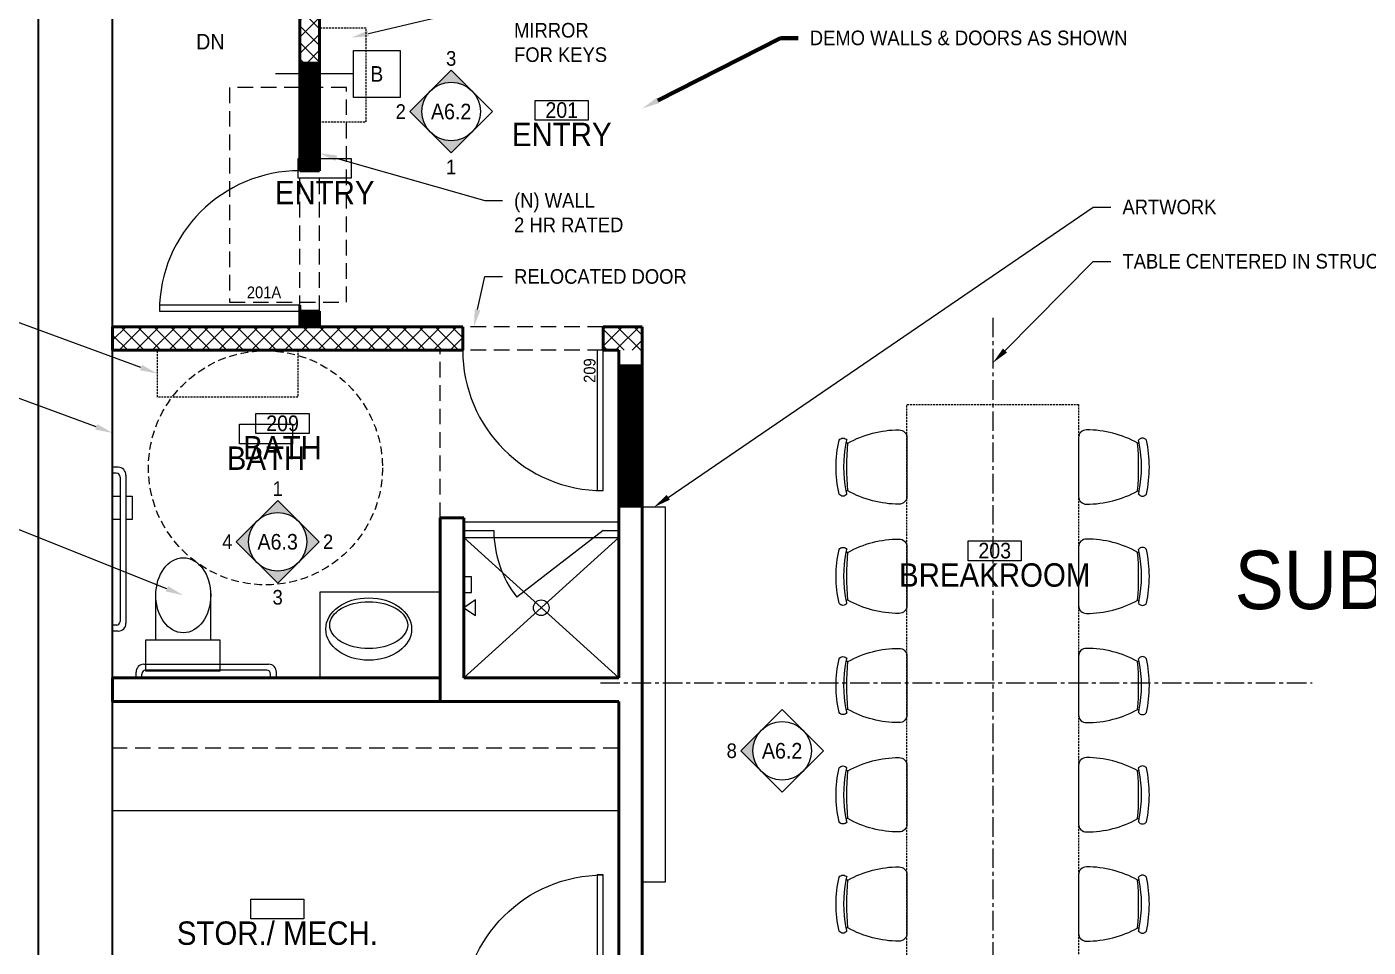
# Model space of a CAD drawing. Header units: inches. Extents: x -3240 to 2438, y -1045 to 802.
# Drawn here: x -843 to -499.1, y -493.5 to -257.6 of the extents above; entities that cross this region are included whole.
import ezdxf
from ezdxf import colors
from ezdxf.entities.mleader import LeaderData, LeaderLine
from ezdxf.enums import TextEntityAlignment as Align
from ezdxf.math import Vec2, Vec3

# ---------------------------------------------------------------- set-up
doc = ezdxf.new("R2010")
doc.units = ezdxf.units.IN
doc.header["$LTSCALE"] = 4
doc.header["$MEASUREMENT"] = 0
for name, pattern in [('0', [0]), ('CENTER', [2, 1.25, -0.25, 0.25, -0.25]), ('DASHED', [0.75, 0.5, -0.25]), ('DASHEDX2', [1.5, 1, -0.5]), ('HIDDEN2', [0.1875, 0.125, -0.0625])]:
    doc.linetypes.add(name, pattern=pattern)
doc.layers.get('0').update_dxf_attribs({"linetype": 'CONTINUOUS'})
doc.layers.add('0 @ 48', color=7, linetype='CONTINUOUS')
doc.layers.add('A-WALL-HTCH', color=40, linetype='CONTINUOUS')
for name, color, linetype, lineweight in [('0-OWNER', 7, 'HIDDEN2', 25), ('A-DOOR-HEAD', 7, 'DASHEDX2', 25), ('A-DOOR-PRHT', 7, 'CONTINUOUS', 25), ('A-EQPM-FIXD', 5, 'CONTINUOUS', 25), ('A-EQPM-MOVE', 7, 'CONTINUOUS', 25), ('A-EQPM-MOVE-DET', 9, 'CONTINUOUS', 9), ('A-FLOR-CASE', 6, 'CONTINUOUS', 25), ('A-FLOR-OVHD', 7, 'DASHEDX2', 25), ('A-FLOR-PATT', 8, 'CONTINUOUS', 15), ('A-FLOR-PATT-ACCESS', 9, 'DASHED', 9), ('A-NOTE', 8, 'CONTINUOUS', 15), ('A-NOTE-CL', 8, 'CENTER', 15), ('A-NOTE-RCP', 8, 'CONTINUOUS', 15), ('A-NOTE-REF', 8, 'CONTINUOUS', 15), ('A-NOTE-REF @ 48', 8, 'CONTINUOUS', 15), ('A-NOTE-SPEC', 8, 'CONTINUOUS', 15), ('A-WALL-CORE', 4, 'CONTINUOUS', 35), ('A-WALL-FULL', 3, 'CONTINUOUS', 50), ('X', 1, 'CONTINUOUS', 100)]:
    doc.layers.add(name, color=color, linetype=linetype, lineweight=lineweight)
doc.styles.add('1_4SM', font='swisse.ttf', dxfattribs={"width": 0.9, "height": 4})
doc.styles.add('ANNOT-SM', font='swisse.ttf', dxfattribs={"width": 0.9, "height": 0.078125})
doc.styles.add('STAT-MD', font='swisse.ttf', dxfattribs={"width": 0.9, "height": 0.125})
doc.styles.add('STAT-SM', font='swisse.ttf', dxfattribs={"width": 0.9, "height": 0.078125})

# ---------------------------------------------------------------- blocks, each defined once
blk = doc.blocks.new('*U16')
at = {"layer": 'A-DOOR-HEAD'}
for p, q in [((0, 0), (36, 0)), ((0, -5), (36, -5))]:
    blk.add_line(p, q, dxfattribs=at)
at = {"layer": 'A-DOOR-PRHT'}
blk.add_lwpolyline([(0, 0), (1.5, 0), (1.5, 36), (0, 36)], close=True, dxfattribs=at)
blk.add_arc((0, 0), 36, 0, 90, dxfattribs=at)
blk = doc.blocks.new('*U17')
at = {"layer": 'A-DOOR-HEAD'}
for p, q in [((0, 0), (36, 0)), ((0, -6), (36, -6))]:
    blk.add_line(p, q, dxfattribs=at)
at = {"layer": 'A-DOOR-PRHT'}
blk.add_lwpolyline([(0, 0), (1.5, 0), (1.5, 36), (0, 36)], close=True, dxfattribs=at)
blk.add_arc((0, 0), 36, 0, 90, dxfattribs=at)
blk = doc.blocks.new('P12-CH2')
at = {"layer": 'A-EQPM-MOVE'}
for p, q in [((0, 7.54), (0, -7.54)), ((15.15, 6.12), (15.56, 6.12)), ((15.16, -6.12), (15.57, -6.12))]:
    blk.add_line(p, q, dxfattribs=at)
for centre, radius, start, end in [((1.95, 7.56), 1.95, 87.8136, 180.748), ((2.09, -17.36), 26.88, 60.9069, 90.1216), ((16.4, 6.19), 1.21, 34.2916, 145.7084), ((-16.02, -0.03), 32.17, 11.0273, 12.3979), ((-14.02, -0.03), 32.17, 347.6021, 12.3979), ((2.09, 17.36), 26.88, 269.8781, 299.106), ((-16.02, -0.03), 32.17, 347.6021, 349.0894), ((1.95, -7.56), 1.95, 179.252, 272.1868), ((16.4, -6.26), 1.21, 214.2902, 325.7098)]:
    blk.add_arc(centre, radius, start, end, dxfattribs=at)
at = {"layer": 'A-EQPM-MOVE-DET'}
for centre, radius, start, end in [((-60.43, -0.03), 75.83, 355.394, 4.6547), ((-16.02, -0.03), 32.17, 349.0894, 11.0273)]:
    blk.add_arc(centre, radius, start, end, dxfattribs=at)
blk = doc.blocks.new('00-REF-ROOMT')
at = {"layer": 'A-NOTE-SPEC'}
blk.add_lwpolyline([(-0.1418, 0.1805), (0.1418, 0.1805), (0.1418, 0.0752), (-0.1418, 0.0752)], close=True, dxfattribs=at)
at = {"layer": 'A-NOTE', "width": 0.9}
for tag, height, style, p in [('ROOM', 0.125, 'STAT-MD', (0, -0.0637)), ('AREA', 0.0833, 'STAT-SM', (0, -0.1744))]:
    blk.add_attdef(tag, text='', height=height, dxfattribs=dict(at, style=style)).set_placement(p, align=Align.CENTER)
at = {"layer": 'A-NOTE-RCP', "style": 'STAT-SM', "width": 0.9}
blk.add_attdef('ELEV', text='', height=0.0833, dxfattribs=at).set_placement((0, 0.0382), align=Align.TOP_CENTER)
at = {"layer": 'A-NOTE-SPEC', "style": 'STAT-SM', "width": 0.9}
blk.add_attdef('NUMBER', text='', height=0.0833, dxfattribs=at).set_placement((0, 0.0873), align=Align.CENTER)
blk = doc.blocks.new('P-BASESITE')
at = {"layer": 'A-NOTE-REF', "insert": (-540.06558, -391.86893), "char_height": 15, "attachment_point": 1, "style": 'ANNOT-SM'}
blk.add_mtext_dynamic_manual_height_columns('\\pi6.7415;SUBJECT PROPERTY \\P\\pi49.879;7 HERON ST', width=225.275076, gutter_width=75, heights=[0], dxfattribs=at)
blk = doc.blocks.new('*U25')
at = {"layer": 'A-NOTE-REF'}
blk.add_line((0.125, 0), (0.5412, 0), dxfattribs=at)
blk.add_lwpolyline([(-0.125, -0.125), (0.125, -0.125), (0.125, 0.125), (-0.125, 0.125)], close=True, dxfattribs=at)
at = {"layer": 'A-NOTE-REF', "style": 'STAT-SM', "width": 0.9}
blk.add_attdef('PARTITION', text='', height=0.0833, dxfattribs=at).set_placement((0, 0), align=Align.MIDDLE)
for tag, p in [('1', (0.1967, 0)), ('2', (0.1967, -0.1185))]:
    blk.add_attdef(tag, text='', height=0.0833, dxfattribs=at).set_placement(p, align=Align.MIDDLE_LEFT)
blk = doc.blocks.new('*U29')
at = {"layer": 'A-NOTE-REF'}
for points in [[(0, 0.221), (-0.1105, 0.1105, -0.414214), (0.1105, 0.1105)], [(-0.221, 0), (-0.1105, -0.1105, -0.414214), (-0.1105, 0.1105)], [(0.221, 0), (0.1105, -0.1105, 0.414214), (0.1105, 0.1105)], [(0, -0.221), (-0.1105, -0.1105, 0.414214), (0.1105, -0.1105)]]:
    blk.add_hatch(color=256, dxfattribs=at).paths.add_polyline_path(points)
blk.add_lwpolyline([(0, -0.221), (0.221, 0), (0, 0.221), (-0.221, 0)], close=True, dxfattribs=at)
blk.add_circle((0, 0), 0.1562, dxfattribs=at)
at = {"layer": 'A-NOTE-REF', "style": 'STAT-SM', "width": 0.9}
blk.add_attdef('NO.1', text='', height=0.0781, dxfattribs=at).set_placement((0, 0.221), align=Align.BOTTOM_CENTER)
blk.add_attdef('NO.4', text='', height=0.0781, dxfattribs=at).set_placement((-0.221, 0), align=Align.MIDDLE_RIGHT)
blk.add_attdef('PAGE', text='', height=0.0833, dxfattribs=at).set_placement((0, 0), align=Align.MIDDLE)
blk.add_attdef('NO.2', text='', height=0.0781, dxfattribs=at).set_placement((0.221, 0), align=Align.MIDDLE_LEFT)
blk.add_attdef('NO.3', text='', height=0.0781, dxfattribs=at).set_placement((0, -0.2366), align=Align.TOP_CENTER)
blk = doc.blocks.new('*U30')
at = {"layer": 'A-NOTE-REF'}
for points in [[(0, 0.221), (0.1105, 0.1105, 0.414214), (-0.1105, 0.1105)], [(-0.221, 0), (-0.1105, 0.1105, 0.414214), (-0.1105, -0.1105)], [(0, -0.221), (0.1105, -0.1105, -0.414214), (-0.1105, -0.1105)]]:
    blk.add_hatch(color=256, dxfattribs=at).paths.add_polyline_path(points)
blk.add_lwpolyline([(0, -0.221), (0.221, 0), (0, 0.221), (-0.221, 0)], close=True, dxfattribs=at)
blk.add_circle((0, 0), 0.1562, dxfattribs=at)
at = {"layer": 'A-NOTE-REF', "style": 'STAT-SM', "width": 0.9}
blk.add_attdef('NO.1', text='', height=0.0781, dxfattribs=at).set_placement((0, 0.221), align=Align.BOTTOM_CENTER)
blk.add_attdef('NO.4', text='', height=0.0781, dxfattribs=at).set_placement((-0.221, 0), align=Align.MIDDLE_RIGHT)
blk.add_attdef('PAGE', text='', height=0.0833, dxfattribs=at).set_placement((0, 0), align=Align.MIDDLE)
blk.add_attdef('NO.2', text='', height=0.0781, dxfattribs=at).set_placement((0.221, 0), align=Align.MIDDLE_LEFT)
blk.add_attdef('NO.3', text='', height=0.0781, dxfattribs=at).set_placement((0, -0.2366), align=Align.TOP_CENTER)
blk = doc.blocks.new('*U33')
at = {"layer": 'A-NOTE-REF'}
blk.add_hatch(color=256, dxfattribs=at).paths.add_polyline_path([(-0.221, 0), (-0.1105, -0.1105, -0.414214), (-0.1105, 0.1105)])
blk.add_lwpolyline([(0, -0.221), (0.221, 0), (0, 0.221), (-0.221, 0)], close=True, dxfattribs=at)
blk.add_circle((0, 0), 0.1562, dxfattribs=at)
at = {"layer": 'A-NOTE-REF', "style": 'STAT-SM', "width": 0.9}
blk.add_attdef('NO.1', text='', height=0.0781, dxfattribs=at).set_placement((0, 0.221), align=Align.BOTTOM_CENTER)
blk.add_attdef('NO.4', text='', height=0.0781, dxfattribs=at).set_placement((-0.221, 0), align=Align.MIDDLE_RIGHT)
blk.add_attdef('PAGE', text='', height=0.0833, dxfattribs=at).set_placement((0, 0), align=Align.MIDDLE)
blk.add_attdef('NO.2', text='', height=0.0781, dxfattribs=at).set_placement((0.221, 0), align=Align.MIDDLE_LEFT)
blk.add_attdef('NO.3', text='', height=0.0781, dxfattribs=at).set_placement((0, -0.2366), align=Align.TOP_CENTER)
blk = doc.blocks.new('00-REF-DOOR')
at = {"layer": 'A-NOTE-REF', "style": 'STAT-SM', "width": 0.9}
blk.add_attdef('DOOR', text='', height=0.0625, rotation=90, dxfattribs=at).set_placement((0, 0), align=Align.BOTTOM_LEFT)
blk = doc.blocks.new('UNITCIRC0')
at = {"color": 0, "linetype": '0'}
blk.add_circle((0, 0), 1, dxfattribs=at)
blk = doc.blocks.new('P08-DR36')
at = {"layer": 'A-DOOR-PRHT'}
blk.add_lwpolyline([(0, 0), (0, 36), (1.5, 36), (1.5, 0)], close=True, dxfattribs=at)
blk.add_arc((0, 0), 36, 0, 90, dxfattribs=at)
blk = doc.blocks.new('P-BASE02')
at = {"layer": 'A-WALL-HTCH'}
h = blk.add_hatch(dxfattribs=at)
h.set_pattern_fill('ANSI37', color=256, scale=24, style=0)
h.set_pattern_definition([(45, (200, 0), (-2.12132, 2.12132), []), (135, (200, 0), (-2.12132, -2.12132), [])])
h.paths.add_polyline_path([(-768.01, -266.92), (-768.01, -260.92), (-768, -260.92), (-768, -182.5), (-821, -182.5), (-821, -187.5), (-773, -187.5), (-773, -266.92)])
h.paths.add_polyline_path([(-731.25, -340.5), (-731.25, -334.5), (-821, -334.5), (-821, -340.5)])
h.paths.add_polyline_path([(-695.25, -334.5), (-695.25, -340.5), (-685.25, -340.5), (-685.25, -334.5)])
at = {"layer": 'A-EQPM-FIXD'}
for p, q in [((-819.58, -370.5), (-821.08, -370.5)), ((-820.08, -372), (-821.08, -372)), ((-819.08, -373), (-819.08, -410)), ((-817.58, -372.5), (-817.58, -410.5)), ((-731, -386.68), (-723.25, -386.68)), ((-695.25, -386.68), (-717.39, -403.83)), ((-695.25, -386.68), (-691.25, -386.68)), ((-809.94, -414.72), (-809.94, -403.34)), ((-795.85, -414.72), (-795.85, -402.86)), ((-819.58, -412.5), (-821.08, -412.5)), ((-819.89, -410.98), (-821, -410.98)), ((-813, -421), (-781, -421)), ((-781.5, -422.5), (-812.5, -422.5)), ((-815, -424.5), (-815, -423)), ((-813.5, -424.5), (-813.5, -423.5)), ((-780.5, -424.5), (-780.5, -423.5)), ((-779, -424.5), (-779, -423))]:
    blk.add_line(p, q, dxfattribs=at)
blk.add_lwpolyline([(-731, -384.5), (-691.25, -384.5)], dxfattribs=at)
for points in [[(-731, -388.5), (-691.25, -388.5), (-691.25, -424.5), (-731, -424.5)], [(-729, -398.62), (-731, -398.62), (-731, -402.62), (-729, -402.62)], [(-731, -406.5), (-728, -408.5), (-728, -404.5)], [(-812.5, -422.77), (-812.5, -414.72), (-793.5, -414.72), (-793.5, -422.77)]]:
    blk.add_lwpolyline(points, close=True, dxfattribs=at)
for centre, radius, start, end in [((-819.58, -372.5), 2, 0, 90), ((-820.08, -373), 1, 0, 90), ((-695.25, -386.68), 28, 180, 217.7548), ((-820.08, -410), 1, 270, 0), ((-819.58, -410.5), 2, 270, 0), ((-813, -423), 2, 90, 180), ((-812.5, -423.5), 1, 90, 180), ((-781.5, -423.5), 1, 0, 90), ((-781, -423), 2, 0, 90)]:
    blk.add_arc(centre, radius, start, end, dxfattribs=at)
at = {"layer": 'A-FLOR-CASE'}
for p, q in [((-737, -402.5), (-767.85, -402.5)), ((-767.85, -402.5), (-767.85, -424.5)), ((-737, -402.5), (-737, -424.5))]:
    blk.add_line(p, q, dxfattribs=at)
for points in [[(-821, -377.88), (-819.08, -377.88)], [(-817.58, -377.88), (-816.02, -377.88), (-816.02, -383.88), (-817.58, -383.88)], [(-819.08, -383.88), (-821, -383.88)]]:
    blk.add_lwpolyline(points, dxfattribs=at)
blk.add_lwpolyline([(-821, -458.5), (-691.25, -458.5), (-691.25, -430.5), (-821, -430.5)], close=True, dxfattribs=at)
at = {"layer": 'A-FLOR-OVHD'}
for p, q in [((-737, -383.5), (-737, -340.5)), ((-691.25, -442.5), (-821, -442.5))]:
    blk.add_line(p, q, dxfattribs=at)
blk.add_lwpolyline([(-791, -328.21), (-761, -328.21), (-761, -273.21), (-791, -273.21)], close=True, dxfattribs=at)
at = {"layer": 'A-FLOR-PATT'}
for p, q in [((-731, -424.5), (-691.25, -388.5)), ((-691.25, -424.5), (-731, -388.5))]:
    blk.add_line(p, q, dxfattribs=at)
blk.add_circle((-711.12, -406.5), 2, dxfattribs=at)
at = {"layer": 'A-FLOR-PATT-ACCESS'}
blk.add_circle((-781.82, -370.64), 30, dxfattribs=at)
at = {"layer": 'A-WALL-CORE'}
for p, q in [((-840, -718), (-840, 0)), ((-821, -700.5), (-821, -17.5))]:
    blk.add_line(p, q, dxfattribs=at)
at = {"layer": 'A-WALL-FULL'}
for p, q in [((-773, -187.5), (-773, -266.92)), ((-768, -260.92), (-768, -187.5)), ((-773, -266.92), (-768, -266.92)), ((-768.31, -334.5), (-821, -334.5)), ((-821, -340.5), (-821, -334.5)), ((-731.25, -334.5), (-768.31, -334.5)), ((-685.25, -334.5), (-695.25, -334.5)), ((-685.25, -344.5), (-685.25, -334.5)), ((-768.31, -340.5), (-821, -340.5)), ((-768.31, -340.5), (-731.25, -340.5)), ((-695.25, -340.5), (-691.25, -340.5)), ((-691.25, -340.5), (-691.25, -344.5)), ((-691.25, -344.5), (-685.25, -344.5)), ((-691.25, -424.5), (-691.25, -380.5)), ((-691.25, -380.5), (-685.25, -380.5)), ((-685.25, -380.5), (-685.25, -517)), ((-737, -430.5), (-737, -383.5)), ((-731, -383.5), (-737, -383.5)), ((-731, -424.5), (-731, -383.5)), ((-737, -424.5), (-821, -424.5)), ((-821, -430.5), (-821, -424.5)), ((-737, -430.5), (-737, -424.5)), ((-731, -424.5), (-691.25, -424.5)), ((-737, -430.5), (-821, -430.5)), ((-691.25, -430.5), (-737, -430.5)), ((-691.25, -511), (-691.25, -430.5))]:
    blk.add_line(p, q, dxfattribs=at)
at = {"xscale": -1}
blk.add_blockref('P08-DR36', (-695.25, -511), dxfattribs=at)
at = {"layer": 'A-EQPM-FIXD', "xscale": 9.62033999999998, "yscale": 7.047456000000007, "zscale": 12, "rotation": 90.00000799999987}
blk.add_blockref('UNITCIRC0', (-802.89, -403.31), dxfattribs=at)
at = {"layer": 'A-EQPM-FIXD', "zscale": 12}
for p, xscale, yscale in [((-755.35, -411.97), 11.00000399999999, 8.00000399999999), ((-755.35, -410.97), 9.99999600000001, 6)]:
    blk.add_blockref('UNITCIRC0', p, dxfattribs=dict(at, xscale=xscale, yscale=yscale))
at = {"layer": 'A-NOTE-REF @ 48', "xscale": 48, "yscale": 48, "zscale": 48}
for p, values in [((-766.64, -300.05), {'ROOM': 'ENTRY'}), ((-781.68, -368.12), {'ROOM': 'BATH'}), ((-778.77, -489.85), {'ROOM': 'STOR./ MECH.'})]:
    blk.add_blockref('00-REF-ROOMT', p, dxfattribs=at).add_auto_attribs(values)
at = {"layer": 'A-NOTE-REF', "insert": (-792.32, -259.43), "char_height": 4, "width": 46.175, "attachment_point": 3, "style": '1_4SM'}
blk.add_mtext('DN', dxfattribs=at)
at = {"layer": 'A-NOTE-REF'}
ml = blk.add_multileader_mtext('Standard', dxfattribs=at)
ml.set_content('DEMO WALLS & DOORS AS SHOWN', color=256, style='ANNOT-SM')
ml.set_leader_properties()
ml.build(insert=Vec2(0, 0))
ml.multileader.update_dxf_attribs({"dogleg_length": 0.0938, "arrow_head_size": 4.5, "scale": 48})
ctx = ml.context
ctx.base_point, ctx.scale, ctx.char_height, ctx.arrow_head_size, ctx.landing_gap_size, ctx.plane_origin = Vec3(-645.26, -260.51), 48, 3.75, 4.5, 3, Vec3(-675.76, -291.19)
notes = []
notes.append((ctx, [(0, (1, 1, 0), (-649.76, -260.51), (1, 0), 4.5, [(0, [(-685.25, -278.56)], 0, [])])]))
ctx.mtext.insert, ctx.mtext.width, ctx.mtext.flow_direction = Vec3(-642.26, -258.58), 50.39, 5
for ctx, leaders in notes:
    for number, flags, end, landing, length, lines in leaders:
        leader = LeaderData()
        leader.index, (leader.has_last_leader_line, leader.has_dogleg_vector, leader.attachment_direction) = number, flags
        leader.last_leader_point, leader.dogleg_vector, leader.dogleg_length = Vec3(end), Vec3(landing), length
        for number, points, colour, breaks in lines:
            line = LeaderLine()
            line.index, line.vertices, line.color, line.breaks = number, Vec3.list(points), colors.encode_raw_color(colour), breaks
            leader.lines.append(line)
        ctx.leaders.append(leader)

msp = doc.modelspace()

# ---------------------------------------------------------------- hatches: boundary and pattern name
at = {"layer": 'A-WALL-HTCH'}
h = msp.add_hatch(dxfattribs=at)
h.set_pattern_fill('ANSI31', color=256)
h.paths.add_polyline_path([(-685.25, -178.5), (-690.25, -178.5), (-690.25, -211.5), (-768, -211.5), (-768, -216.5), (-690.25, -216.5), (-690.25, -240.5), (-694.25, -240.5), (-694.25, -245.5), (-685.25, -245.5)])
h.paths.add_polyline_path([(-754.25, -240.5), (-768, -240.5), (-768, -245.5), (-754.25, -245.5)], flags=17)
h.paths.add_polyline_path([(-768, -266.92), (-773, -266.92), (-773, -294.5), (-768, -294.5)])
h.paths.add_polyline_path([(-685.25, -344.5), (-691.25, -344.5), (-691.25, -380.5), (-685.25, -380.5)])
h = msp.add_hatch(dxfattribs=at)
h.set_pattern_fill('ANSI37', color=256, scale=24, style=0)
h.paths.add_polyline_path([(-768, -266.92), (-773, -266.92), (-773, -294.5), (-768, -294.5), (-768, -294.5)])
h.paths.add_polyline_path([(-768, -330.5), (-773, -330.5), (-773, -334.5), (-768.313, -334.5), (-768, -334.5)])
h = msp.add_hatch(dxfattribs=at)
h.set_pattern_fill('ANSI31', color=256)
h.paths.add_polyline_path([(-768, -330.5), (-773, -330.5), (-773, -334.5), (-768, -334.5)])

# ---------------------------------------------------------------- linework, layer by layer
msp.add_lwpolyline([(-685.25, -476.75), (-679.25, -476.75), (-679.25, -380.75), (-685.25, -380.75)])
at = {"layer": '0-OWNER'}
for points in [[(-768, -282), (-756, -282), (-756, -258), (-768, -258)], [(-773.507, -352.5), (-809.507, -352.5), (-809.507, -340.5), (-773.507, -340.5)], [(-573.354, -498.438), (-617.354, -498.438), (-617.354, -354.438), (-573.354, -354.438)]]:
    msp.add_lwpolyline(points, close=True, dxfattribs=at)
at = {"layer": 'A-NOTE-CL'}
for p, q in [((-595.354, -332.188), (-595.354, -519.313)), ((-695.925, -425.75), (-513.475, -425.75))]:
    msp.add_line(p, q, dxfattribs=at)
at = {"layer": 'A-WALL-FULL'}
for p, q in [((-773, -266.92), (-768, -266.92)), ((-768, -294.5), (-773, -294.5)), ((-768, -330.5), (-773, -330.5)), ((-768, -334.5), (-773, -334.5)), ((-731.25, -334.5), (-731.25, -340.5)), ((-695.25, -340.5), (-695.25, -334.5))]:
    msp.add_line(p, q, dxfattribs=at)
for points in [[(-768, -260.92), (-768, -294.5)], [(-773, -266.92), (-773, -294.5)], [(-773, -329), (-773, -334.5)], [(-768, -330.5), (-768, -334.5)]]:
    msp.add_lwpolyline(points, dxfattribs=at)
msp.add_lwpolyline([(-685.25, -380.5), (-691.25, -380.5), (-691.25, -344.5), (-685.25, -344.5)], close=True, dxfattribs=at)

# ---------------------------------------------------------------- block references
for name, p, rotation in [('*U16', (-773, -330.5), 90), ('*U17', (-695.25, -340.5), 180)]:
    msp.add_blockref(name, p, dxfattribs=dict(rotation=rotation))
at = {"layer": '0 @ 48'}
ref = msp.add_blockref('*U25', (-753.277, -269.702), dxfattribs=dict(at, xscale=-48, yscale=48, zscale=48))
ref.add_attrib('PARTITION', 'B', dxfattribs={"layer": 'A-NOTE-REF', "height": 4, "style": 'STAT-SM', "width": 0.9}).set_placement((-753.277, -269.702), align=Align.MIDDLE)
at = {"layer": '0 @ 48', "xscale": 48, "yscale": 48, "zscale": 48}
for name, p, values in [('00-REF-ROOMT', (-705.852, -285.145), {'NUMBER': '201', 'ROOM': 'ENTRY'}), ('00-REF-DOOR', (-696.311, -348.881), {'DOOR': '209'}), ('00-REF-ROOMT', (-777.439, -365.42), {'NUMBER': '209', 'ROOM': 'BATH'}), ('00-REF-ROOMT', (-594.849, -398.058), {'NUMBER': '203', 'ROOM': 'BREAKROOM'})]:
    msp.add_blockref(name, p, dxfattribs=at).add_auto_attribs(values)
at = {"layer": '0 @ 48', "xscale": 48, "yscale": 48, "zscale": 48, "rotation": 270}
msp.add_blockref('00-REF-DOOR', (-786.592, -328.074), dxfattribs=at).add_auto_attribs({'DOOR': '201A'})
at = {"layer": '0-OWNER', "xscale": -1}
for p in [(-617.354, -370.438), (-617.354, -398.438), (-617.354, -426.438), (-617.354, -454.438), (-617.354, -482.438)]:
    msp.add_blockref('P12-CH2', p, dxfattribs=at)
at = {"layer": '0-OWNER'}
for p in [(-573.354, -370.438), (-573.354, -398.438), (-573.354, -426.438), (-573.354, -454.438), (-573.354, -482.438)]:
    msp.add_blockref('P12-CH2', p, dxfattribs=at)
at = {"layer": 'A-NOTE-REF'}
msp.add_blockref('P-BASESITE', (0, 0), dxfattribs=at)
at = {"layer": 'A-NOTE-REF @ 48'}
ref = msp.add_blockref('*U30', (-734.211, -279.329), dxfattribs=dict(at, xscale=48, yscale=48, zscale=48))
ref.add_attrib('PAGE', 'A6.2', dxfattribs={"layer": 'A-NOTE-REF', "height": 4, "style": 'STAT-SM', "width": 0.9}).set_placement((-734.211, -279.329), align=Align.MIDDLE)
ref.add_attrib('NO.1', '3', dxfattribs={"layer": 'A-NOTE-REF', "height": 3.75, "style": 'STAT-SM', "width": 0.9}).set_placement((-734.211, -268.722), align=Align.BOTTOM_CENTER)
ref.add_attrib('NO.3', '1', dxfattribs={"layer": 'A-NOTE-REF', "height": 3.75, "style": 'STAT-SM', "width": 0.9}).set_placement((-734.211, -291.686), align=Align.TOP_CENTER)
ref.add_attrib('NO.4', '2', dxfattribs={"layer": 'A-NOTE-REF', "height": 3.75, "style": 'STAT-SM', "width": 0.9}).set_placement((-745.818, -279.329), align=Align.MIDDLE_RIGHT)
ref = msp.add_blockref('*U29', (-778.687, -389.596), dxfattribs=dict(at, xscale=48, yscale=48, zscale=48))
ref.add_attrib('PAGE', 'A6.3', dxfattribs={"layer": 'A-NOTE-REF', "height": 4, "style": 'STAT-SM', "width": 0.9}).set_placement((-778.687, -389.596), align=Align.MIDDLE)
ref.add_attrib('NO.1', '1', dxfattribs={"layer": 'A-NOTE-REF', "height": 3.75, "style": 'STAT-SM', "width": 0.9}).set_placement((-778.687, -378.989), align=Align.BOTTOM_CENTER)
ref.add_attrib('NO.2', '2', dxfattribs={"layer": 'A-NOTE-REF', "height": 3.75, "style": 'STAT-SM', "width": 0.9}).set_placement((-767.08, -389.596), align=Align.MIDDLE_LEFT)
ref.add_attrib('NO.3', '3', dxfattribs={"layer": 'A-NOTE-REF', "height": 3.75, "style": 'STAT-SM', "width": 0.9}).set_placement((-778.687, -401.952), align=Align.TOP_CENTER)
ref.add_attrib('NO.4', '4', dxfattribs={"layer": 'A-NOTE-REF', "height": 3.75, "style": 'STAT-SM', "width": 0.9}).set_placement((-790.294, -389.596), align=Align.MIDDLE_RIGHT)
ref = msp.add_blockref('*U33', (-649.356, -443.16), dxfattribs=dict(at, xscale=48, yscale=48, zscale=48))
ref.add_attrib('PAGE', 'A6.2', dxfattribs={"layer": 'A-NOTE-REF', "height": 4, "style": 'STAT-SM', "width": 0.9}).set_placement((-649.356, -443.16), align=Align.MIDDLE)
ref.add_attrib('NO.4', '8', dxfattribs={"layer": 'A-NOTE-REF', "height": 3.75, "style": 'STAT-SM', "width": 0.9}).set_placement((-660.963, -443.16), align=Align.MIDDLE_RIGHT)
at = {"layer": 'X'}
msp.add_blockref('P-BASE02', (0, 0), dxfattribs=at)

# ---------------------------------------------------------------- leaders
at = {"layer": 'A-NOTE-REF'}
ml = msp.add_multileader_mtext('Standard', dxfattribs=at)
ml.set_content('SMALL SIDETABLE/\\PMIRROR\\PFOR KEYS', color=256, style='ANNOT-SM')
ml.set_leader_properties()
ml.build(insert=Vec2(0, 0))
ml.multileader.update_dxf_attribs({"dogleg_length": 0.0938, "arrow_head_size": 4.5, "scale": 48})
ctx = ml.context
ctx.base_point, ctx.scale, ctx.char_height, ctx.arrow_head_size, ctx.landing_gap_size, ctx.plane_origin = Vec3(-721.075, -252.3), 48, 3.75, 4.5, 3, Vec3(-730.225, -272.425)
notes = []
notes.append((ctx, [(0, (1, 1, 0), (-725.575, -252.3), (1, 0), 4.5, [(0, [(-759.8, -260.375)], 0, [])])]))
ctx.mtext.insert, ctx.mtext.width, ctx.mtext.flow_direction = Vec3(-718.075, -250.376), 31.3342, 5
ml = msp.add_multileader_mtext('Standard', dxfattribs=at)
ml.set_content('SKYLIGHT ABOVE, TYP', color=256, style='ANNOT-SM')
ml.set_leader_properties()
ml.build(insert=Vec2(0, 0))
ml.multileader.update_dxf_attribs({"dogleg_length": 0.0938, "arrow_head_size": 4.5, "scale": 48})
ctx = ml.context
ctx.base_point, ctx.scale, ctx.char_height, ctx.arrow_head_size, ctx.landing_gap_size, ctx.plane_origin = Vec3(-327.132, -289.026), 48, 3.75, 4.5, 3, Vec3(-271.249, -309.15)
ctx.text_align_type = 2
notes.append((ctx, [(0, (1, 1, 0), (-285.899, -289.026), (-1, 0), 4.5, [(0, [(-267.452, -301.941)], 0, [])])]))
ctx.mtext.insert, ctx.mtext.width, ctx.mtext.alignment, ctx.mtext.flow_direction = Vec3(-293.399, -286.72), 39.43967, 3, 5
ml = msp.add_multileader_mtext('Standard', dxfattribs=at)
ml.set_content('(N) WALL \\P2 HR RATED', color=256, style='ANNOT-SM')
ml.set_leader_properties()
ml.build(insert=Vec2(0, 0))
ml.multileader.update_dxf_attribs({"dogleg_length": 0.0938, "arrow_head_size": 4.5, "scale": 48})
ctx = ml.context
ctx.base_point, ctx.scale, ctx.char_height, ctx.arrow_head_size, ctx.landing_gap_size, ctx.plane_origin = Vec3(-721.075, -302.125), 48, 3.75, 4.5, 3, Vec3(-730.225, -295.875)
notes.append((ctx, [(0, (1, 1, 0), (-725.575, -302.125), (1, 0), 4.5, [(0, [(-768, -290.05)], 0, [])])]))
ctx.mtext.insert, ctx.mtext.width, ctx.mtext.flow_direction = Vec3(-718.075, -300.249), 37.35381, 5
ml = msp.add_multileader_mtext('Standard', dxfattribs=at)
ml.set_content('ARTWORK', color=256, style='ANNOT-SM')
ml.set_leader_properties()
ml.build(insert=Vec2(0, 0))
ml.multileader.update_dxf_attribs({"dogleg_length": 0.0938, "arrow_head_size": 4.5, "scale": 48})
ctx = ml.context
ctx.base_point, ctx.scale, ctx.char_height, ctx.arrow_head_size, ctx.landing_gap_size, ctx.plane_origin = Vec3(-565.1, -303.825), 48, 3.75, 4.5, 3, Vec3(-681, -384.2)
notes.append((ctx, [(0, (1, 1, 0), (-569.6, -303.825), (1, 0), 4.5, [(0, [(-682.25, -380.75)], 0, [])])]))
ctx.mtext.insert, ctx.mtext.width, ctx.mtext.flow_direction = Vec3(-562.1, -301.901), 31.3342, 5
ml = msp.add_multileader_mtext('Standard', dxfattribs=at)
ml.set_content('TABLE CENTERED IN STRUCTURAL BAY ABOVE', color=256, style='ANNOT-SM')
ml.set_leader_properties()
ml.build(insert=Vec2(0, 0))
ml.multileader.update_dxf_attribs({"dogleg_length": 0.0938, "arrow_head_size": 4.5, "scale": 48})
ctx = ml.context
ctx.base_point, ctx.scale, ctx.char_height, ctx.arrow_head_size, ctx.landing_gap_size, ctx.plane_origin = Vec3(-565.1, -317.75), 48, 3.75, 4.5, 3, Vec3(-576.4, -384.2)
notes.append((ctx, [(0, (1, 1, 0), (-569.6, -317.75), (1, 0), 4.5, [(0, [(-595.354, -343.774)], 0, [])])]))
ctx.mtext.insert, ctx.mtext.width, ctx.mtext.flow_direction = Vec3(-562.1, -315.826), 41.4745, 5
ml = msp.add_multileader_mtext('Standard', dxfattribs=at)
ml.set_content('RELOCATED DOOR', color=256, style='ANNOT-SM')
ml.set_leader_properties()
ml.build(insert=Vec2(0, 0))
ml.multileader.update_dxf_attribs({"dogleg_length": 0.0938, "arrow_head_size": 4.5, "scale": 48})
ctx = ml.context
ctx.base_point, ctx.scale, ctx.char_height, ctx.arrow_head_size, ctx.landing_gap_size, ctx.plane_origin = Vec3(-721.075, -321.65), 48, 3.75, 4.5, 3, Vec3(-722.375, -331.425)
notes.append((ctx, [(0, (1, 1, 0), (-725.575, -321.65), (1, 0), 4.5, [(0, [(-728.4, -334.5)], 0, [])])]))
ctx.mtext.insert, ctx.mtext.width, ctx.mtext.flow_direction = Vec3(-718.075, -319.726), 31.3342, 5
ml = msp.add_multileader_mtext('Standard', dxfattribs=at)
ml.set_content('FURNITURE STORAGE', color=256, style='ANNOT-SM')
ml.set_leader_properties()
ml.build(insert=Vec2(0, 0))
ml.multileader.update_dxf_attribs({"dogleg_length": 0.0938, "arrow_head_size": 4.5, "scale": 48})
ctx = ml.context
ctx.base_point, ctx.scale, ctx.char_height, ctx.arrow_head_size, ctx.landing_gap_size, ctx.plane_origin = Vec3(-891.301, -330.975), 48, 3.75, 4.5, 3, Vec3(-816.45, -291.875)
ctx.text_align_type = 2
notes.append((ctx, [(0, (1, 1, 0), (-851.85, -330.975), (-1, 0), 4.5, [(0, [(-809.507, -346.5)], 0, [])])]))
ctx.mtext.insert, ctx.mtext.width, ctx.mtext.alignment, ctx.mtext.flow_direction = Vec3(-859.35, -329.051), 43.61321, 3, 5
ml = msp.add_multileader_mtext('Standard', dxfattribs=at)
ml.set_content('REPLACE FINISHES ', color=256, style='ANNOT-SM')
ml.set_leader_properties()
ml.build(insert=Vec2(0, 0))
ml.multileader.update_dxf_attribs({"dogleg_length": 0.0938, "arrow_head_size": 4.5, "scale": 48})
ctx = ml.context
ctx.base_point, ctx.scale, ctx.char_height, ctx.arrow_head_size, ctx.landing_gap_size, ctx.plane_origin = Vec3(-885.913, -350.4), 48, 3.75, 4.5, 3, Vec3(-816.45, -317.65)
ctx.text_align_type = 2
notes.append((ctx, [(0, (1, 1, 0), (-851.85, -350.4), (-1, 0), 4.5, [(0, [(-821, -361.708)], 0, [])])]))
ctx.mtext.insert, ctx.mtext.width, ctx.mtext.alignment, ctx.mtext.flow_direction = Vec3(-859.35, -348.476), 43.61321, 3, 5
ml = msp.add_multileader_mtext('Standard', dxfattribs=at)
ml.set_content('TOILET & SINK TO REMAIN', color=256, style='ANNOT-SM')
ml.set_leader_properties()
ml.build(insert=Vec2(0, 0))
ml.multileader.update_dxf_attribs({"dogleg_length": 0.0938, "arrow_head_size": 4.5, "scale": 48})
ctx = ml.context
ctx.base_point, ctx.scale, ctx.char_height, ctx.arrow_head_size, ctx.landing_gap_size, ctx.plane_origin = Vec3(-899.119, -383.825), 48, 3.75, 4.5, 3, Vec3(-816.45, -351.075)
ctx.text_align_type = 2
notes.append((ctx, [(0, (1, 1, 0), (-851.85, -383.825), (-1, 0), 4.5, [(0, [(-802.893, -403.309)], 0, [])])]))
ctx.mtext.insert, ctx.mtext.width, ctx.mtext.alignment, ctx.mtext.flow_direction = Vec3(-859.35, -381.901), 43.61321, 3, 5
for ctx, leaders in notes:
    for number, flags, end, landing, length, lines in leaders:
        leader = LeaderData()
        leader.index, (leader.has_last_leader_line, leader.has_dogleg_vector, leader.attachment_direction) = number, flags
        leader.last_leader_point, leader.dogleg_vector, leader.dogleg_length = Vec3(end), Vec3(landing), length
        for number, points, colour, breaks in lines:
            line = LeaderLine()
            line.index, line.vertices, line.color, line.breaks = number, Vec3.list(points), colors.encode_raw_color(colour), breaks
            leader.lines.append(line)
        ctx.leaders.append(leader)

doc.saveas('drawing.dxf')
